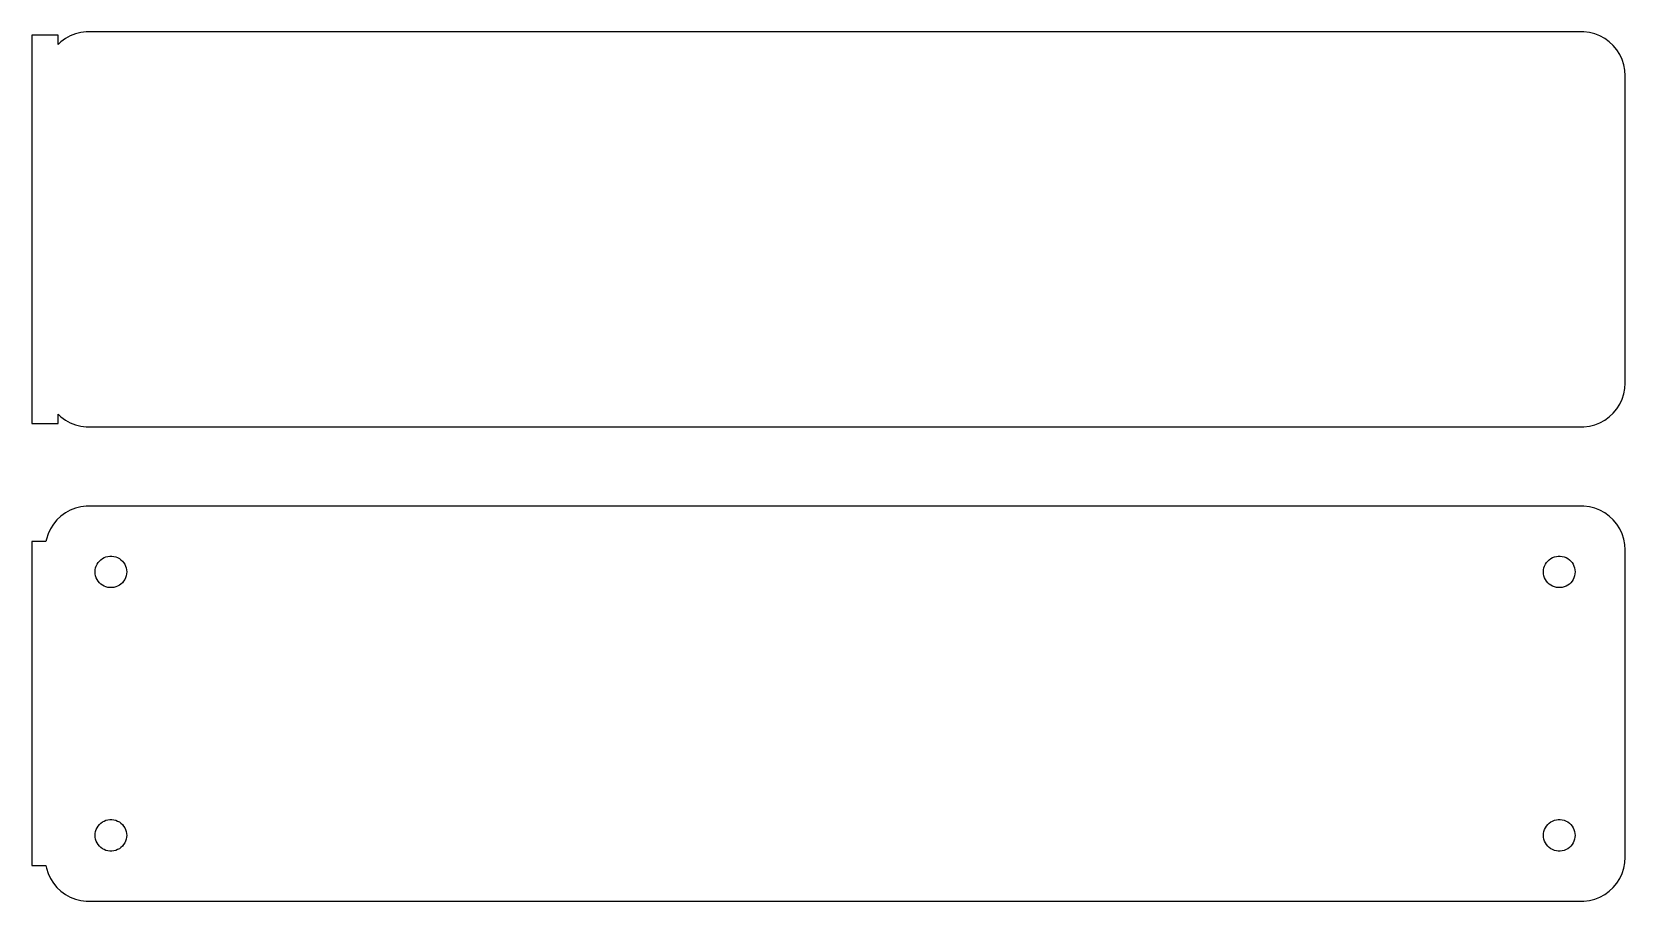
# Model space of a CAD drawing. Header units: metres. Extents: x -92 to 90, y 32 to 130.
import ezdxf

# ---------------------------------------------------------------- set-up
doc = ezdxf.new("R2010")
doc.units = ezdxf.units.M

msp = doc.modelspace()

# ---------------------------------------------------------------- linework, layer by layer
for p, q in [((-88.5, 130.115), (-91.5, 130.115)), ((-91.5, 130.115), (-91.5, 85.8852)), ((-88.5, 129.059), (-88.5, 130.115)), ((-88.1871, 129.353), (-88.5, 129.059)), ((-87.6791, 129.722), (-88.1871, 129.353)), ((-87.1289, 130.024), (-87.6791, 129.722)), ((-86.5451, 130.255), (-87.1289, 130.024)), ((-85.9369, 130.411), (-86.5451, 130.255)), ((-85.3139, 130.49), (-85.9369, 130.411)), ((85.3139, 130.49), (-85.3139, 130.49)), ((85.9369, 130.411), (85.3139, 130.49)), ((86.5451, 130.255), (85.9369, 130.411)), ((87.1289, 130.024), (86.5451, 130.255)), ((87.6791, 129.722), (87.1289, 130.024)), ((88.1871, 129.353), (87.6791, 129.722)), ((88.6448, 128.923), (88.1871, 129.353)), ((89.0451, 128.439), (88.6448, 128.923)), ((89.3815, 127.909), (89.0451, 128.439)), ((89.6489, 127.341), (89.3815, 127.909)), ((89.8429, 126.743), (89.6489, 127.341)), ((89.9606, 126.127), (89.8429, 126.743)), ((90, 125.5), (89.9606, 126.127)), ((90, 90.5), (90, 125.5)), ((89.6489, 88.6594), (89.8429, 89.2566)), ((89.8429, 89.2566), (89.9606, 89.8733)), ((89.9606, 89.8733), (90, 90.5)), ((88.6448, 87.0773), (89.0451, 87.5611)), ((89.0451, 87.5611), (89.3815, 88.0912)), ((89.3815, 88.0912), (89.6489, 88.6594)), ((-91.5, 85.8852), (-88.5, 85.8852)), ((-88.5, 85.8852), (-88.5, 86.9413)), ((-88.5, 86.9413), (-88.1871, 86.6474)), ((-88.1871, 86.6474), (-87.6791, 86.2784)), ((-87.6791, 86.2784), (-87.1289, 85.9759)), ((-87.1289, 85.9759), (-86.5451, 85.7447)), ((-86.5451, 85.7447), (-85.9369, 85.5886)), ((-85.9369, 85.5886), (-85.3139, 85.5099)), ((-85.3139, 85.5099), (85.3139, 85.5099)), ((85.3139, 85.5099), (85.9369, 85.5886)), ((85.9369, 85.5886), (86.5451, 85.7447)), ((86.5451, 85.7447), (87.1289, 85.9759)), ((87.1289, 85.9759), (87.6791, 86.2784)), ((87.6791, 86.2784), (88.1871, 86.6474)), ((88.1871, 86.6474), (88.6448, 87.0773)), ((-86.5451, 76.2553), (-87.1289, 76.0241)), ((-85.9369, 76.4114), (-86.5451, 76.2553)), ((-85.3139, 76.4901), (-85.9369, 76.4114)), ((85.3139, 76.4901), (-85.3139, 76.4901)), ((85.9369, 76.4114), (85.3139, 76.4901)), ((86.5451, 76.2553), (85.9369, 76.4114)), ((87.1289, 76.0241), (86.5451, 76.2553)), ((-89.0451, 74.4389), (-89.3815, 73.9088)), ((-88.6448, 74.9227), (-89.0451, 74.4389)), ((-88.1871, 75.3526), (-88.6448, 74.9227)), ((-87.6791, 75.7216), (-88.1871, 75.3526)), ((-87.1289, 76.0241), (-87.6791, 75.7216)), ((87.6791, 75.7216), (87.1289, 76.0241)), ((88.1871, 75.3526), (87.6791, 75.7216)), ((88.6448, 74.9227), (88.1871, 75.3526)), ((89.0451, 74.4389), (88.6448, 74.9227)), ((89.3815, 73.9088), (89.0451, 74.4389)), ((-89.8429, 72.7434), (-89.9, 72.4442)), ((-89.6489, 73.3406), (-89.8429, 72.7434)), ((-89.3815, 73.9088), (-89.6489, 73.3406)), ((89.6489, 73.3406), (89.3815, 73.9088)), ((89.8429, 72.7434), (89.6489, 73.3406)), ((89.9606, 72.1267), (89.8429, 72.7434)), ((-89.9, 72.4442), (-91.5, 72.4442)), ((-91.5, 72.4442), (-91.5, 35.5558)), ((-82.8373, 70.7681), (-82.613, 70.7964)), ((-82.613, 70.7964), (-82.387, 70.7964)), ((-82.387, 70.7964), (-82.1627, 70.7681)), ((82.1627, 70.7681), (82.387, 70.7964)), ((82.387, 70.7964), (82.613, 70.7964)), ((82.613, 70.7964), (82.8373, 70.7681)), ((90, 71.5), (89.9606, 72.1267)), ((90, 36.5), (90, 71.5)), ((-84.3, 69), (-84.2858, 69.2256)), ((-84.2858, 68.7744), (-84.3, 69)), ((-84.2858, 69.2256), (-84.2434, 69.4476)), ((-84.2434, 69.4476), (-84.1736, 69.6626)), ((-84.1736, 69.6626), (-84.0773, 69.8671)), ((-84.0773, 69.8671), (-83.9562, 70.058)), ((-83.9562, 70.058), (-83.8121, 70.2322)), ((-83.8121, 70.2322), (-83.6474, 70.3869)), ((-83.6474, 70.3869), (-83.4645, 70.5198)), ((-83.4645, 70.5198), (-83.2664, 70.6287)), ((-83.2664, 70.6287), (-83.0562, 70.7119)), ((-83.0562, 70.7119), (-82.8373, 70.7681)), ((-82.1627, 70.7681), (-81.9438, 70.7119)), ((-81.9438, 70.7119), (-81.7336, 70.6287)), ((-81.7336, 70.6287), (-81.5355, 70.5198)), ((-81.5355, 70.5198), (-81.3526, 70.3869)), ((-81.3526, 70.3869), (-81.1879, 70.2322)), ((-81.1879, 70.2322), (-81.0438, 70.058)), ((-81.0438, 70.058), (-80.9226, 69.8671)), ((-80.9226, 69.8671), (-80.8264, 69.6626)), ((-80.8264, 69.6626), (-80.7565, 69.4476)), ((-80.7565, 69.4476), (-80.7142, 69.2256)), ((-80.7142, 69.2256), (-80.7, 69)), ((-80.7, 69), (-80.7142, 68.7744)), ((80.7, 69), (80.7142, 69.2256)), ((80.7142, 68.7744), (80.7, 69)), ((80.7142, 69.2256), (80.7565, 69.4476)), ((80.7565, 69.4476), (80.8264, 69.6626)), ((80.8264, 69.6626), (80.9226, 69.8671)), ((80.9226, 69.8671), (81.0438, 70.058)), ((81.0438, 70.058), (81.1879, 70.2322)), ((81.1879, 70.2322), (81.3526, 70.3869)), ((81.3526, 70.3869), (81.5355, 70.5198)), ((81.5355, 70.5198), (81.7336, 70.6287)), ((81.7336, 70.6287), (81.9438, 70.7119)), ((81.9438, 70.7119), (82.1627, 70.7681)), ((82.8373, 70.7681), (83.0562, 70.7119)), ((83.0562, 70.7119), (83.2664, 70.6287)), ((83.2664, 70.6287), (83.4645, 70.5198)), ((83.4645, 70.5198), (83.6474, 70.3869)), ((83.6474, 70.3869), (83.8121, 70.2322)), ((83.8121, 70.2322), (83.9562, 70.058)), ((83.9562, 70.058), (84.0773, 69.8671)), ((84.0773, 69.8671), (84.1736, 69.6626)), ((84.1736, 69.6626), (84.2434, 69.4476)), ((84.2434, 69.4476), (84.2858, 69.2256)), ((84.2858, 69.2256), (84.3, 69)), ((84.3, 69), (84.2858, 68.7744)), ((-84.2434, 68.5524), (-84.2858, 68.7744)), ((-84.1736, 68.3374), (-84.2434, 68.5524)), ((-84.0773, 68.1328), (-84.1736, 68.3374)), ((-83.9562, 67.942), (-84.0773, 68.1328)), ((-83.8121, 67.7678), (-83.9562, 67.942)), ((-83.6474, 67.6131), (-83.8121, 67.7678)), ((-83.4645, 67.4802), (-83.6474, 67.6131)), ((-83.2664, 67.3713), (-83.4645, 67.4802)), ((-83.0562, 67.2881), (-83.2664, 67.3713)), ((-82.8373, 67.2319), (-83.0562, 67.2881)), ((-82.613, 67.2036), (-82.8373, 67.2319)), ((-82.387, 67.2036), (-82.613, 67.2036)), ((-82.1627, 67.2319), (-82.387, 67.2036)), ((-81.9438, 67.2881), (-82.1627, 67.2319)), ((-81.7336, 67.3713), (-81.9438, 67.2881)), ((-81.5355, 67.4802), (-81.7336, 67.3713)), ((-81.3526, 67.6131), (-81.5355, 67.4802)), ((-81.1879, 67.7678), (-81.3526, 67.6131)), ((-81.0438, 67.942), (-81.1879, 67.7678)), ((-80.9226, 68.1328), (-81.0438, 67.942)), ((-80.8264, 68.3374), (-80.9226, 68.1328)), ((-80.7565, 68.5524), (-80.8264, 68.3374)), ((-80.7142, 68.7744), (-80.7565, 68.5524)), ((80.7565, 68.5524), (80.7142, 68.7744)), ((80.8264, 68.3374), (80.7565, 68.5524)), ((80.9226, 68.1328), (80.8264, 68.3374)), ((81.0438, 67.942), (80.9226, 68.1328)), ((81.1879, 67.7678), (81.0438, 67.942)), ((81.3526, 67.6131), (81.1879, 67.7678)), ((81.5355, 67.4802), (81.3526, 67.6131)), ((81.7336, 67.3713), (81.5355, 67.4802)), ((81.9438, 67.2881), (81.7336, 67.3713)), ((82.1627, 67.2319), (81.9438, 67.2881)), ((82.387, 67.2036), (82.1627, 67.2319)), ((82.613, 67.2036), (82.387, 67.2036)), ((82.8373, 67.2319), (82.613, 67.2036)), ((83.0562, 67.2881), (82.8373, 67.2319)), ((83.2664, 67.3713), (83.0562, 67.2881)), ((83.4645, 67.4802), (83.2664, 67.3713)), ((83.6474, 67.6131), (83.4645, 67.4802)), ((83.8121, 67.7678), (83.6474, 67.6131)), ((83.9562, 67.942), (83.8121, 67.7678)), ((84.0773, 68.1328), (83.9562, 67.942)), ((84.1736, 68.3374), (84.0773, 68.1328)), ((84.2434, 68.5524), (84.1736, 68.3374)), ((84.2858, 68.7744), (84.2434, 68.5524)), ((-84.0773, 39.8672), (-83.9562, 40.058)), ((-83.9562, 40.058), (-83.8121, 40.2322)), ((-83.8121, 40.2322), (-83.6474, 40.3869)), ((-83.6474, 40.3869), (-83.4645, 40.5198)), ((-83.4645, 40.5198), (-83.2664, 40.6287)), ((-83.2664, 40.6287), (-83.0562, 40.7119)), ((-83.0562, 40.7119), (-82.8373, 40.7681)), ((-82.8373, 40.7681), (-82.613, 40.7964)), ((-82.613, 40.7964), (-82.387, 40.7964)), ((-82.387, 40.7964), (-82.1627, 40.7681)), ((-82.1627, 40.7681), (-81.9438, 40.7119)), ((-81.9438, 40.7119), (-81.7336, 40.6287)), ((-81.7336, 40.6287), (-81.5355, 40.5198)), ((-81.5355, 40.5198), (-81.3526, 40.3869)), ((-81.3526, 40.3869), (-81.1879, 40.2322)), ((-81.1879, 40.2322), (-81.0438, 40.058)), ((-81.0438, 40.058), (-80.9226, 39.8672)), ((80.9226, 39.8672), (81.0438, 40.058)), ((81.0438, 40.058), (81.1879, 40.2322)), ((81.1879, 40.2322), (81.3526, 40.3869)), ((81.3526, 40.3869), (81.5355, 40.5198)), ((81.5355, 40.5198), (81.7336, 40.6287)), ((81.7336, 40.6287), (81.9438, 40.7119)), ((81.9438, 40.7119), (82.1627, 40.7681)), ((82.1627, 40.7681), (82.387, 40.7964)), ((82.387, 40.7964), (82.613, 40.7964)), ((82.613, 40.7964), (82.8373, 40.7681)), ((82.8373, 40.7681), (83.0562, 40.7119)), ((83.0562, 40.7119), (83.2664, 40.6287)), ((83.2664, 40.6287), (83.4645, 40.5198)), ((83.4645, 40.5198), (83.6474, 40.3869)), ((83.6474, 40.3869), (83.8121, 40.2322)), ((83.8121, 40.2322), (83.9562, 40.058)), ((83.9562, 40.058), (84.0773, 39.8672)), ((-84.3, 39), (-84.2858, 39.2256)), ((-84.2858, 38.7744), (-84.3, 39)), ((-84.2858, 39.2256), (-84.2434, 39.4476)), ((-84.2434, 38.5524), (-84.2858, 38.7744)), ((-84.2434, 39.4476), (-84.1736, 39.6626)), ((-84.1736, 38.3374), (-84.2434, 38.5524)), ((-84.1736, 39.6626), (-84.0773, 39.8672)), ((-84.0773, 38.1329), (-84.1736, 38.3374)), ((-83.9562, 37.942), (-84.0773, 38.1329)), ((-80.9226, 38.1329), (-81.0438, 37.942)), ((-80.9226, 39.8672), (-80.8264, 39.6626)), ((-80.8264, 38.3374), (-80.9226, 38.1329)), ((-80.8264, 39.6626), (-80.7565, 39.4476)), ((-80.7565, 38.5524), (-80.8264, 38.3374)), ((-80.7565, 39.4476), (-80.7142, 39.2256)), ((-80.7142, 38.7744), (-80.7565, 38.5524)), ((-80.7142, 39.2256), (-80.7, 39)), ((-80.7, 39), (-80.7142, 38.7744)), ((80.7, 39), (80.7142, 39.2256)), ((80.7142, 38.7744), (80.7, 39)), ((80.7142, 39.2256), (80.7565, 39.4476)), ((80.7565, 38.5524), (80.7142, 38.7744)), ((80.7565, 39.4476), (80.8264, 39.6626)), ((80.8264, 38.3374), (80.7565, 38.5524)), ((80.8264, 39.6626), (80.9226, 39.8672)), ((80.9226, 38.1329), (80.8264, 38.3374)), ((81.0438, 37.942), (80.9226, 38.1329)), ((84.0773, 38.1329), (83.9562, 37.942)), ((84.0773, 39.8672), (84.1736, 39.6626)), ((84.1736, 38.3374), (84.0773, 38.1329)), ((84.1736, 39.6626), (84.2434, 39.4476)), ((84.2434, 38.5524), (84.1736, 38.3374)), ((84.2434, 39.4476), (84.2858, 39.2256)), ((84.2858, 38.7744), (84.2434, 38.5524)), ((84.2858, 39.2256), (84.3, 39)), ((84.3, 39), (84.2858, 38.7744)), ((-83.8121, 37.7678), (-83.9562, 37.942)), ((-83.6474, 37.6131), (-83.8121, 37.7678)), ((-83.4645, 37.4802), (-83.6474, 37.6131)), ((-83.2664, 37.3713), (-83.4645, 37.4802)), ((-83.0562, 37.2881), (-83.2664, 37.3713)), ((-82.8373, 37.2319), (-83.0562, 37.2881)), ((-82.613, 37.2036), (-82.8373, 37.2319)), ((-82.387, 37.2036), (-82.613, 37.2036)), ((-82.1627, 37.2319), (-82.387, 37.2036)), ((-81.9438, 37.2881), (-82.1627, 37.2319)), ((-81.7336, 37.3713), (-81.9438, 37.2881)), ((-81.5355, 37.4802), (-81.7336, 37.3713)), ((-81.3526, 37.6131), (-81.5355, 37.4802)), ((-81.1879, 37.7678), (-81.3526, 37.6131)), ((-81.0438, 37.942), (-81.1879, 37.7678)), ((81.1879, 37.7678), (81.0438, 37.942)), ((81.3526, 37.6131), (81.1879, 37.7678)), ((81.5355, 37.4802), (81.3526, 37.6131)), ((81.7336, 37.3713), (81.5355, 37.4802)), ((81.9438, 37.2881), (81.7336, 37.3713)), ((82.1627, 37.2319), (81.9438, 37.2881)), ((82.387, 37.2036), (82.1627, 37.2319)), ((82.613, 37.2036), (82.387, 37.2036)), ((82.8373, 37.2319), (82.613, 37.2036)), ((83.0562, 37.2881), (82.8373, 37.2319)), ((83.2664, 37.3713), (83.0562, 37.2881)), ((83.4645, 37.4802), (83.2664, 37.3713)), ((83.6474, 37.6131), (83.4645, 37.4802)), ((83.8121, 37.7678), (83.6474, 37.6131)), ((83.9562, 37.942), (83.8121, 37.7678)), ((89.9606, 35.8733), (90, 36.5)), ((-91.5, 35.5558), (-89.9, 35.5558)), ((-89.9, 35.5558), (-89.8429, 35.2566)), ((-89.8429, 35.2566), (-89.6489, 34.6594)), ((-89.6489, 34.6594), (-89.3815, 34.0912)), ((89.3815, 34.0912), (89.6489, 34.6594)), ((89.6489, 34.6594), (89.8429, 35.2566)), ((89.8429, 35.2566), (89.9606, 35.8733)), ((-89.3815, 34.0912), (-89.0451, 33.5611)), ((-89.0451, 33.5611), (-88.6448, 33.0773)), ((-88.6448, 33.0773), (-88.1871, 32.6474)), ((88.1871, 32.6474), (88.6448, 33.0773)), ((88.6448, 33.0773), (89.0451, 33.5611)), ((89.0451, 33.5611), (89.3815, 34.0912)), ((-88.1871, 32.6474), (-87.6791, 32.2784)), ((-87.6791, 32.2784), (-87.1289, 31.9759)), ((-87.1289, 31.9759), (-86.5451, 31.7447)), ((-86.5451, 31.7447), (-85.9369, 31.5886)), ((-85.9369, 31.5886), (-85.3139, 31.5099)), ((-85.3139, 31.5099), (85.3139, 31.5099)), ((85.3139, 31.5099), (85.9369, 31.5886)), ((85.9369, 31.5886), (86.5451, 31.7447)), ((86.5451, 31.7447), (87.1289, 31.9759)), ((87.1289, 31.9759), (87.6791, 32.2784)), ((87.6791, 32.2784), (88.1871, 32.6474))]:
    msp.add_line(p, q)

doc.saveas('drawing.dxf')
